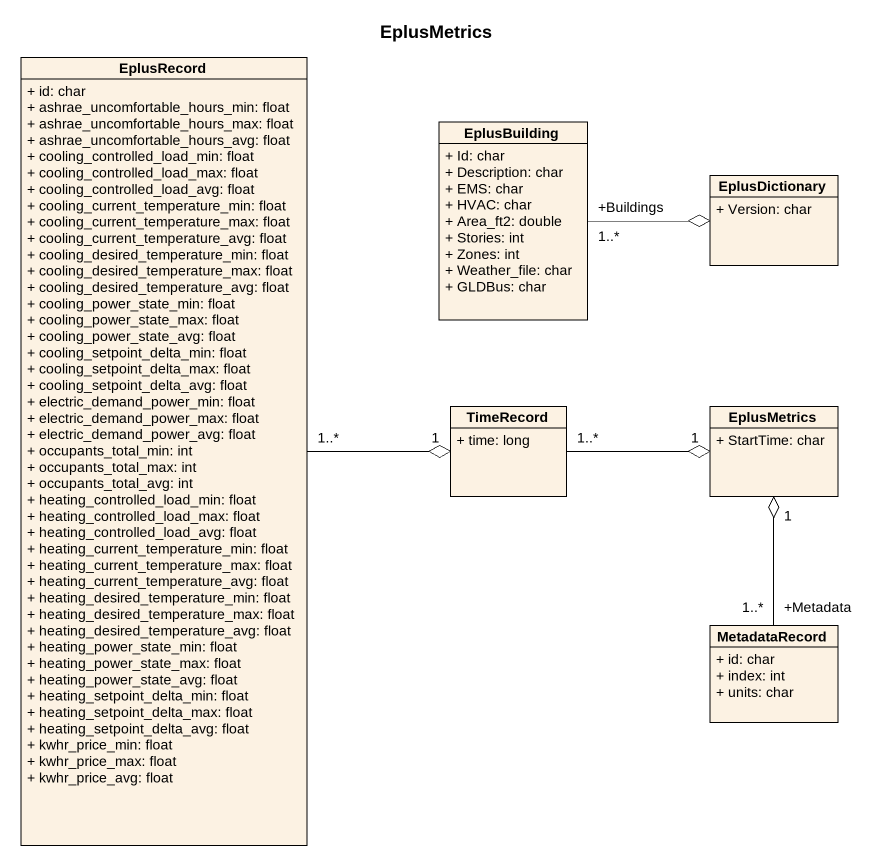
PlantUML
@startuml
title EplusMetrics
hide circle
hide empty members
skinparam classAttributeIconSize 0
class EplusRecord {
  + id: char
  + ashrae_uncomfortable_hours_min: float
  + ashrae_uncomfortable_hours_max: float
  + ashrae_uncomfortable_hours_avg: float
  + cooling_controlled_load_min: float
  + cooling_controlled_load_max: float
  + cooling_controlled_load_avg: float
  + cooling_current_temperature_min: float
  + cooling_current_temperature_max: float
  + cooling_current_temperature_avg: float
  + cooling_desired_temperature_min: float
  + cooling_desired_temperature_max: float
  + cooling_desired_temperature_avg: float
  + cooling_power_state_min: float
  + cooling_power_state_max: float
  + cooling_power_state_avg: float
  + cooling_setpoint_delta_min: float
  + cooling_setpoint_delta_max: float
  + cooling_setpoint_delta_avg: float
  + electric_demand_power_min: float
  + electric_demand_power_max: float
  + electric_demand_power_avg: float
  + occupants_total_min: int
  + occupants_total_max: int
  + occupants_total_avg: int
  + heating_controlled_load_min: float
  + heating_controlled_load_max: float
  + heating_controlled_load_avg: float
  + heating_current_temperature_min: float
  + heating_current_temperature_max: float
  + heating_current_temperature_avg: float
  + heating_desired_temperature_min: float
  + heating_desired_temperature_max: float
  + heating_desired_temperature_avg: float
  + heating_power_state_min: float
  + heating_power_state_max: float
  + heating_power_state_avg: float
  + heating_setpoint_delta_min: float
  + heating_setpoint_delta_max: float
  + heating_setpoint_delta_avg: float
  + kwhr_price_min: float
  + kwhr_price_max: float
  + kwhr_price_avg: float
}
class EplusBuilding {
  + Id: char
  + Description: char
  + EMS: char
  + HVAC: char
  + Area_ft2: double
  + Stories: int
  + Zones: int
  + Weather_file: char
  + GLDBus: char
}
class EplusDictionary {
  + Version: char
}
class TimeRecord {
  + time: long
}
class EplusMetrics {
  + StartTime: char
}
class MetadataRecord {
  + id: char
  + index: int
  + units: char
}
EplusRecord "1..*" -right-o "1" TimeRecord
EplusBuilding "+Buildings\n1..*" -right-o EplusDictionary
TimeRecord "1..*" -right-o "1" EplusMetrics
MetadataRecord "+Metadata\n1..*" -up-o "1" EplusMetrics
@enduml
